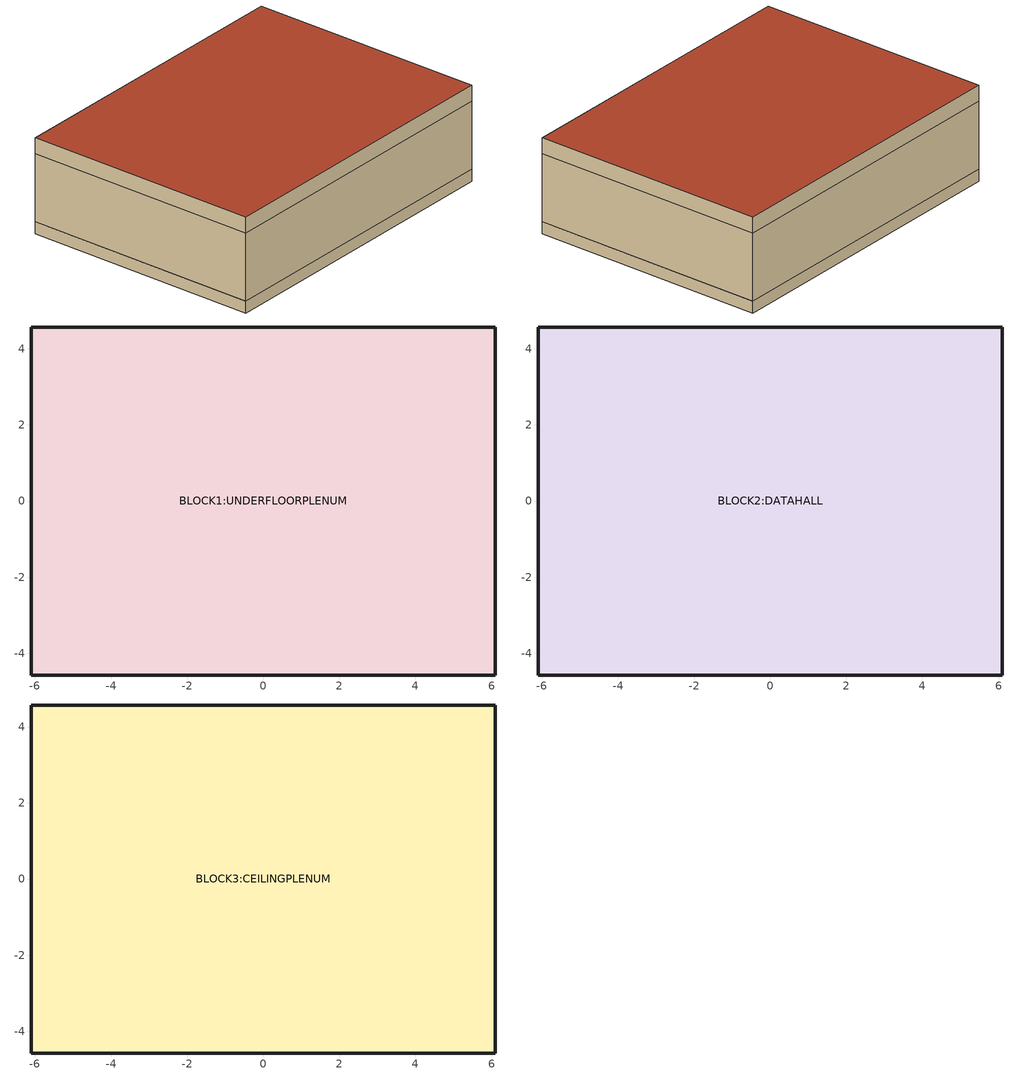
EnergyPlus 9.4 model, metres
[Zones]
BLOCK1:UNDERFLOORPLENUM
 floor ground (Project ground floor): 6.1,-4.57 -6.1,-4.57 -6.1,4.57 6.1,4.57 z0
 wall outside (Project wall): 6.1,-4.57 6.1,4.57 -6.1,4.57 -6.1,-4.57 6.1,-4.57 z0:0.46
BLOCK2:DATAHALL
 floor to BLOCK1:UNDERFLOORPLENUM (Project internal floor_Reversed_Rev): 6.1,-4.57 -6.1,-4.57 -6.1,4.57 6.1,4.57 z0.46
 wall outside (Project wall): 6.1,-4.57 6.1,4.57 -6.1,4.57 -6.1,-4.57 6.1,-4.57 z0.46:3.05
BLOCK3:CEILINGPLENUM
 floor to BLOCK2:DATAHALL (Project internal floor_Reversed_Rev): 6.1,-4.57 -6.1,-4.57 -6.1,4.57 6.1,4.57 z3.05
 wall outside (Project wall): 6.1,-4.57 6.1,4.57 -6.1,4.57 -6.1,-4.57 6.1,-4.57 z3.05:3.66
 roof outside (Project flat roof): -6.1,-4.57 6.1,-4.57 6.1,4.57 -6.1,4.57 z3.66
[Site:Location]
Untitled (01-01:31-12)  (01-01:31-12): Latitude=1.37; Longitude=103.98; Time Zone=7; Elevation {m}=16
[Site:GroundTemperature:BuildingSurface]
18, 18, 18, 18, 18, 18, 18, 18, 18, 18, 18, 18
[Site:GroundTemperature:Deep]
14, 14, 14, 14, 14, 14, 14, 14, 14, 14, 14, 14
[Site:GroundTemperature:Shallow]
14, 14, 14, 14, 14, 14, 14, 14, 14, 14, 14, 14
[Site:GroundTemperature:FCfactorMethod]
January FCfactorMethod ground temperature {C}=27.55; Februry FCfactorMethod ground temperature {C}=28.03; March FCfactorMethod ground temperature {C}=28.32; April FCfactorMethod ground temperature {C}=28.42; May FCfactorMethod ground temperature {C}=28.26; June FCfactorMethod ground temperature {C}=27.88; July FCfactorMethod ground temperature {C}=27.4; August FCfactorMethod ground temperature {C}=26.92; September FCfactorMethod ground temperature {C}=26.59; October FCfactorMethod ground temperature {C}=26.51; November FCfactorMethod ground temperature {C}=26.68; December FCfactorMethod ground temperature {C}=27.05
[Site:GroundReflectance]
0.2, 0.2, 0.2, 0.2, 0.2, 0.2, 0.2, 0.2, 0.2, 0.2, 0.2, 0.2
[Site:GroundReflectance:SnowModifier]
2, 2
[Site:Precipitation]
Type of Description=ScheduleAndDesignLevel; Design Annual Precipitation=0.75; Schedule Name for Irrigation Rates=Site Precipitation Schedule; Nominal Annual Precipitation=0.75
[Building]
Building 1: North Axis=0; Terrain=Suburbs; Loads Convergence Tolerance=.04; Temperature Convergence Tolerance=.4; Solar Distribution=FullExterior; Maximum number of warmup days=25; Minimum number of warmup days=6
[Material:NoMass]
7_RVAL_3: Roughness=Rough; Resistance {m2-K/w}=.18; Thermal Emittance=0.9; Solar Absorptance=0.7; Visible Absorptance=0.7
[Construction]
Project ground floor: Urea Formaldehyde Foam_.1327, Cast Concrete_.1, Floor/Roof Screed_.07, Timber Flooring_.03
Project internal floor_Reversed_Rev: Cast Concrete (Dense)_.1
Project wall: Brickwork Outer_.1, XPS Extruded Polystyrene  - CO2 Blowing_.0795, Concrete Block (Medium)_.1, Gypsum Plastering_.013
Project flat roof: Asphalt 1_.01, MW Glass Wool (rolls)_.1445, 7_RVAL_3, Plasterboard_.013
[Material] Roughness=Rough; Thermal Emittance=0.9
Name | Thickness {m} | Conductivity {w/m-K} | Density {kg/m3} | Specific Heat {J/kg-K} | Solar Absorptance | Visible Absorptance
Urea Formaldehyde Foam_.1327 | .1327 | 0.04 | 10 | 1400 | 0.6 | 0.6
Cast Concrete_.1 | .1 | 1.13 | 2000 | 1000 | 0.6 | 0.6
Floor/Roof Screed_.07 | .07 | 0.41 | 1200 | 840 | 0.73 | 0.73
Timber Flooring_.03 | .03 | 0.14 | 650 | 1200 | 0.78 | 0.78
Cast Concrete (Dense)_.1 | .1 | 1.4 | 2100 | 840 | 0.6 | 0.6
Brickwork Outer_.1 | .1 | 0.84 | 1700 | 800 | 0.7 | 0.7
XPS Extruded Polystyrene  - CO2 Blowing_.0795 | .0795 | 0.034 | 35 | 1400 | 0.6 | 0.6
Concrete Block (Medium)_.1 | .1 | 0.51 | 1400 | 1000 | 0.6 | 0.6
Gypsum Plastering_.013 | .013 | 0.4 | 1000 | 1000 | 0.5 | 0.5
Asphalt 1_.01 | .01 | 0.7 | 2100 | 1000 | 0.85 | 0.9
MW Glass Wool (rolls)_.1445 | .1445 | 0.04 | 12 | 840 | 0.6 | 0.6
Plasterboard_.013 | .013 | 0.25 | 2800 | 896 | 0.5 | 0.5
[RoofIrrigation]
Type of Description=Schedule; Schedule Name for Irrigation Rates=Roof Irrigation Schedule
[Zone] Relative North (to building)=0; Zone Type=1; Zone multiplier=1; Floor Area=99.3443; Zone inside convection algorithm=TARP; Part Of Total Floor Area=Yes
Name | Zone volume
BLOCK1:UNDERFLOORPLENUM | 45.4202
BLOCK2:DATAHALL | 247.4468
BLOCK3:CEILINGPLENUM | 50.6259
[ZoneInfiltration:DesignFlowRate] Infiltration SCHEDULE=On 24/7; Design Volume Flow Rate calculation method=Flow/zone; Constant Term Coefficient=1; Temperature Term Coefficient=0; Velocity Term Coefficient=0; Velocity Squared Term Coefficient=0
Name | Zone | Design Volume Flow Rate (m3/s)
BLOCK1:UNDERFLOORPLENUM Infiltration | BLOCK1:UNDERFLOORPLENUM | .008832
BLOCK3:CEILINGPLENUM Infiltration | BLOCK3:CEILINGPLENUM | .009844
[Lights]
BLOCK2:DATAHALL General lighting: Zone=BLOCK2:DATAHALL; Lighting SCHEDULE=Misc24Hr_ServerRoom_Light; Design Level calculation method=Watts/Area; Watts per Zone Area {W/m2}=5; Return Air Fraction=0; Radiant fraction=.42; Fraction Visible=.18; Fraction Replaceable=1; LightsEndUseKey=ELECTRIC EQUIPMENT#BLOCK2:DATAHALL#GeneralLights
[OtherEquipment] Fuel Type=Electricity; Zone=BLOCK2:DATAHALL; Equipment SCHEDULE=Misc24Hr_ServerRoom_Equip; Design Level calculation method=Watts/Area; Latent fraction=0; Radiant fraction=.2; Fraction Lost=0; Carbon Dioxide Generation Rate=0; End-use category=General
Name | Watts per Zone Area {watts/m2}
BLOCK2:DATAHALL Computing gain | 600
BLOCK2:DATAHALL Equipment gain | 50
[DesignSpecification:OutdoorAir] Outdoor Air Method=Sum; Outdoor Air Flow per Person {m3/s}=.01; Outdoor Air Flow per Zone Floor Area {m3/s-m2}=0; Outdoor Air Flow per Zone {m3/s}=0; Outdoor Air Flow Air Changes per Hour=0; Outdoor Air Flow Rate Fraction Schedule=Misc24Hr_ServerRoom_Occ
BLOCK1:UNDERFLOORPLENUM; BLOCK3:CEILINGPLENUM
[ZoneControl:Thermostat]
BLOCK1:UNDERFLOORPLENUM Thermostat: BLOCK1:UNDERFLOORPLENUM, Zone Control Type Sched, ThermostatSetpoint:DualSetpoint, Dual Setpoint - Zone BLOCK1:UNDERFLOORPLENUM
BLOCK2:DATAHALL Thermostat: BLOCK2:DATAHALL, Zone Control Type Sched, ThermostatSetpoint:DualSetpoint, Dual Setpoint - Zone BLOCK2:DATAHALL
BLOCK3:CEILINGPLENUM Thermostat: BLOCK3:CEILINGPLENUM, Zone Control Type Sched, ThermostatSetpoint:DualSetpoint, Dual Setpoint - Zone BLOCK3:CEILINGPLENUM
[ThermostatSetpoint:DualSetpoint]
Dual Setpoint - Zone BLOCK1:UNDERFLOORPLENUM: BLOCK1:UNDERFLOORPLENUM Heating Setpoint Schedule, BLOCK1:UNDERFLOORPLENUM Cooling SP Sch
Dual Setpoint - Zone BLOCK2:DATAHALL: BLOCK2:DATAHALL Heating Setpoint Schedule, BLOCK2:DATAHALL Cooling SP Sch
Dual Setpoint - Zone BLOCK3:CEILINGPLENUM: BLOCK3:CEILINGPLENUM Heating Setpoint Schedule, BLOCK3:CEILINGPLENUM Cooling SP Sch
[Zone equipment]
BLOCK1:UNDERFLOORPLENUM: BLOCK1:UNDERFLOORPLENUM Ideal Loads Air
BLOCK2:DATAHALL: BLOCK2:DATAHALL Ideal Loads Air
BLOCK3:CEILINGPLENUM: BLOCK3:CEILINGPLENUM Ideal Loads Air
[ZoneHVAC:IdealLoadsAirSystem] Maximum Heating Supply Air Temperature {C}=35; Minimum Cooling Supply Air Temperature {C}=12; Maximum Heating Supply Air Humidity Ratio {kg-H2O/kg-air}=0.0156; Minimum Cooling Supply Air Humidity Ratio {kg-H2O/kg-air}=0.0077; Maximum Heating Air Flow Rate {m3/s}=0; Cooling Limit=LimitFlowRateAndCapacity; Dehumidification Control Type=None; Humidification Control Type=None; Outdoor Air Economizer Type=NoEconomizer; Heat Recovery Type=None
Name | Heating Limit | Maximum Sensible Heating Capacity | Maximum Cooling Air Flow Rate {m3/s} | Maximum Total Cooling Capacity | Heating Availability Schedule | Cooling availability schedule | Design Specification Outdoor Air Object
BLOCK1:UNDERFLOORPLENUM Ideal Loads Air | LimitCapacity | 0 | 0.248656 | 3307 | BLOCK1:UNDERFLOORPLENUM Heating Availability Sch | BLOCK1:UNDERFLOORPLENUM Cooling Availability Sch | BLOCK1:UNDERFLOORPLENUM
BLOCK2:DATAHALL Ideal Loads Air |  |  | 4.69302 | 68089 | BLOCK2:DATAHALL Heating Availability Sch | BLOCK2:DATAHALL Cooling Availability Sch
BLOCK3:CEILINGPLENUM Ideal Loads Air | LimitCapacity | 0 | 0.403473 | 5366 | BLOCK3:CEILINGPLENUM Heating Availability Sch | BLOCK3:CEILINGPLENUM Cooling Availability Sch | BLOCK3:CEILINGPLENUM
[Schedule:Compact]
Roof Irrigation Schedule: Any Number, Through: 12/31, For: AllDays, Until: 24:00, .00007
Site Precipitation Schedule; On 24/7: Any Number, Through: 12/31, For: AllDays, Until: 24:00, 1
Misc24Hr_ServerRoom_Occ; Misc24Hr_ServerRoom_Light: Fraction, Through: 31 Dec, For: AllDays, Until: 09:00, 0, Until: 17:00, 1, Until: 24:00, 0
Misc24Hr_ServerRoom_Equip: Fraction, Through: 31 Dec, For: AllDays, Until: 24:00, 1
BLOCK1:UNDERFLOORPLENUM Heating Setpoint Schedule; BLOCK3:CEILINGPLENUM Heating Setpoint Schedule: Temperature, Through: 31 Dec, For: AllDays, Until: 24:00, 20
BLOCK1:UNDERFLOORPLENUM Heating Availability Sch; BLOCK1:UNDERFLOORPLENUM Cooling Availability Sch; BLOCK2:DATAHALL Cooling Availability Sch; BLOCK3:CEILINGPLENUM Heating Availability Sch; BLOCK3:CEILINGPLENUM Cooling Availability Sch: Temperature, Through: 31 Dec, For: AllDays, Until: 24:00, 1
BLOCK1:UNDERFLOORPLENUM Cooling SP Sch; BLOCK3:CEILINGPLENUM Cooling SP Sch: Temperature, Through: 31 Dec, For: AllDays, Until: 24:00, 23
BLOCK2:DATAHALL Heating Setpoint Schedule: Any Number, Through: 12/31, For: AllDays, Until: 24:00, -50
BLOCK2:DATAHALL Heating Availability Sch: Any Number, Through: 12/31, For: AllDays, Until: 24:00, 0
BLOCK2:DATAHALL Cooling SP Sch: Temperature, Through: 31 Dec, For: AllDays, Until: 24:00, 24
[Schedule:Day:Hourly]
Summer Control Type Day Sch; Winter Control Type Day Sch: Control Type, 4, 4, 4, 4, 4, 4, 4, 4, 4, 4, 4, 4, 4, 4, 4, 4, 4, 4, 4, 4, 4, 4, 4, 4
[Schedule:Week:Daily]
Summer Control Type Week Sch: Summer Control Type Day Sch, Summer Control Type Day Sch, Summer Control Type Day Sch, Summer Control Type Day Sch, Summer Control Type Day Sch, Summer Control Type Day Sch, Summer Control Type Day Sch, Summer Control Type Day Sch, Summer Control Type Day Sch, Summer Control Type Day Sch, Summer Control Type Day Sch, Summer Control Type Day Sch
Winter Control Type Week Sch: Winter Control Type Day Sch, Winter Control Type Day Sch, Winter Control Type Day Sch, Winter Control Type Day Sch, Winter Control Type Day Sch, Winter Control Type Day Sch, Winter Control Type Day Sch, Winter Control Type Day Sch, Winter Control Type Day Sch, Winter Control Type Day Sch, Winter Control Type Day Sch, Winter Control Type Day Sch
[Schedule:Year]
Zone Control Type Sched: Control Type, Winter Control Type Week Sch, 1, 1, 3, 31, Summer Control Type Week Sch, 4, 1, 9, 30, Winter Control Type Week Sch, 10, 1, 12, 31
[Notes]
Geometry convention template : External measurements
Zone geometry and surface areas : 2-Outer
Zone volume calculation method : 1-Inner
Zone floor area calculation method : 1-Inner
Window to wall ratio method : 1-Inner
Hourly weather file: C:\ProgramData\DesignBuilder\Weather Data\SGP_SINGAPORE_IWEC.epw
Modified schedule: On 24/7
Modified schedule: On 24/7
